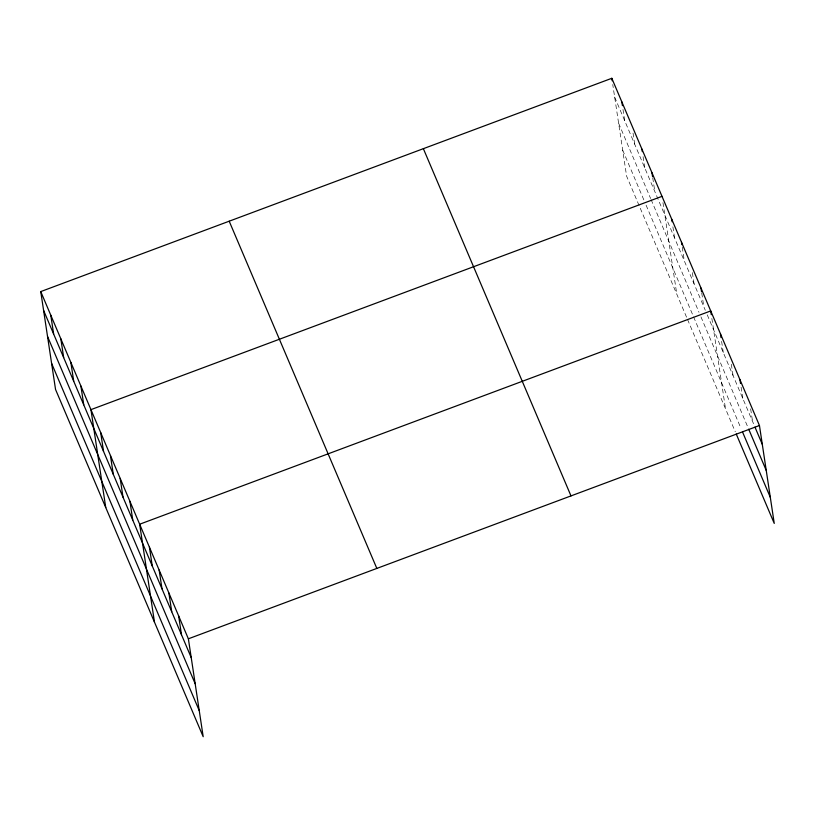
<?xml version="1.0" encoding="UTF-8"?>
<svg xmlns="http://www.w3.org/2000/svg" width="815" height="815" viewBox="0 0 815 815"><rect width="100%" height="100%" fill="white"/><g stroke="black" fill="none" stroke-linecap="round" stroke-linejoin="round"><path stroke-width="0.61" stroke-dasharray="4.08 3.06" d="M614.653 97.097L705.291 310.25M707.237 314.835L754.496 425.98M618.605 123.197L650.635 198.524M651.114 199.655L699.005 312.288M700.951 316.872L748.211 428.018M622.67 150.092L644.186 200.684M646.091 205.186L741.069 428.558M686.556 317.167L626.623 176.193L612.758 84.556M687.534 319.46L735.273 431.746M750.646 408.855L752.54 421.396M741.09 387.196L742.801 398.474M731.35 364.285L733.052 375.562M721.611 341.363L723.312 352.651M711.862 318.451L725.533 408.835M701.746 293.023L703.824 306.817M692.373 272.618L694.085 283.895M682.257 247.19L684.335 260.983M672.884 226.784L674.596 238.062M662.952 202.609L676.817 294.246M652.723 177.751L654.812 191.535M643.066 156.643L644.777 167.931M633.031 133.039L634.732 144.316M622.986 109.424L624.698 120.702"/><path stroke-width="1.22" d="M40.75 291.587L188.377 638.807L203.19 736.709L55.552 389.488L40.75 291.587L611.81 78.291L759.448 425.512L774.25 523.413L736.251 434.038M662.004 196.344L90.944 409.639L105.746 507.541M188.377 638.807L759.448 425.512M754.975 427.121L762.29 444.307M748.7 429.169L766.232 470.418M742.536 432.001L770.297 497.303M423.362 148.676L570.989 495.897M229.198 221.201L376.836 568.422M43.592 310.393L191.219 657.603M47.545 336.493L195.172 683.714M51.61 363.388L199.237 710.609M739.959 379.678L740.529 383.437M720.47 333.844L721.041 337.604M711.291 314.692L710.721 310.933L139.66 524.228L154.473 622.13M700.982 288.011L701.552 291.77M681.493 242.177L681.87 244.683M671.754 219.266L672.13 221.772M651.969 172.739L652.54 176.498M641.935 149.125L642.312 151.631M621.855 101.906L622.426 105.665M611.81 78.291L612.197 80.797M178.638 615.885L181.48 634.691M168.888 592.974L171.741 611.77M159.149 570.052L161.991 588.858M149.41 547.14L152.252 565.946M129.921 501.307L132.763 520.113M120.172 478.395L123.014 497.191M110.433 455.473L113.275 474.279M100.683 432.561L103.536 451.357M80.909 386.035L83.751 404.831M70.864 362.42L73.707 381.226M60.83 338.806L63.672 357.612M50.785 315.201L53.637 334.007"/></g></svg>
